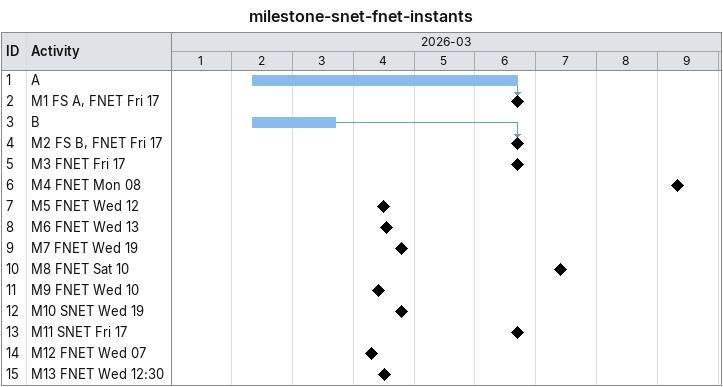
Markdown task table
milestone-snet-fnet-instants

| ID | Task | Start | Finish | Predecessors |
|---|---|---|---|---|
| 1 | A | 2026-03-02 | 2026-03-06 |  |
| 2 | M1 FS A, FNET Fri 17 (milestone) | 2026-03-06 | 2026-03-06 | 1 |
| 3 | B | 2026-03-02 | 2026-03-03 |  |
| 4 | M2 FS B, FNET Fri 17 (milestone) | 2026-03-06 | 2026-03-06 | 3 |
| 5 | M3 FNET Fri 17 (milestone) | 2026-03-06 | 2026-03-06 |  |
| 6 | M4 FNET Mon 08 (milestone) | 2026-03-09 | 2026-03-09 |  |
| 7 | M5 FNET Wed 12 (milestone) | 2026-03-04 | 2026-03-04 |  |
| 8 | M6 FNET Wed 13 (milestone) | 2026-03-04 | 2026-03-04 |  |
| 9 | M7 FNET Wed 19 (milestone) | 2026-03-04 | 2026-03-04 |  |
| 10 | M8 FNET Sat 10 (milestone) | 2026-03-07 | 2026-03-07 |  |
| 11 | M9 FNET Wed 10 (milestone) | 2026-03-04 | 2026-03-04 |  |
| 12 | M10 SNET Wed 19 (milestone) | 2026-03-04 | 2026-03-04 |  |
| 13 | M11 SNET Fri 17 (milestone) | 2026-03-06 | 2026-03-06 |  |
| 14 | M12 FNET Wed 07 (milestone) | 2026-03-04 | 2026-03-04 |  |
| 15 | M13 FNET Wed 12:30 (milestone) | 2026-03-04 | 2026-03-04 |  |
